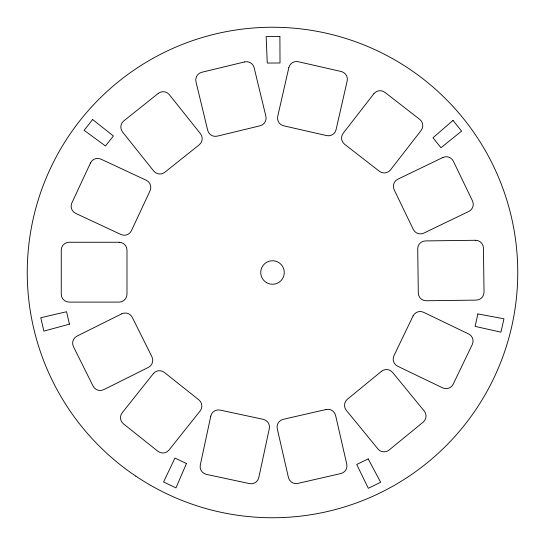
<?xml version="1.0" encoding="UTF-8"?>
<svg xmlns="http://www.w3.org/2000/svg" width="545" height="545" viewBox="0 0 545 545"><rect width="100%" height="100%" fill="white"/><g stroke="black" fill="none" stroke-linecap="round" stroke-linejoin="round"><path stroke-width="0.82" d="M210.786 416.114L200.294 465.035A7.848 7.848 0 0 0 206.323 474.354L249.487 483.606A7.848 7.848 0 0 0 258.807 477.577L269.298 428.663A7.848 7.848 0 0 0 263.269 419.343L220.105 410.085A7.848 7.848 0 0 0 210.786 416.114M477.883 313.94L475.104 326.387L500.95 332.164L503.948 318.757L477.883 313.94M288.836 67.614L277.718 116.392A7.848 7.848 0 0 0 283.625 125.793L326.666 135.603A7.848 7.848 0 0 0 336.067 129.696L347.185 80.912A7.848 7.848 0 0 0 341.272 71.518L298.238 61.708A7.848 7.848 0 0 0 288.836 67.614M186.451 463.543L175.96 487.884L163.561 481.984L174.938 458.066L186.451 463.543M90.511 162.935L71.858 202.944A7.848 7.848 0 0 0 75.653 213.368L120.997 234.514A7.848 7.848 0 0 0 131.427 230.719L150.079 190.709A7.848 7.848 0 0 0 146.285 180.279L100.941 159.133A7.848 7.848 0 0 0 90.511 162.935M413.069 315.95L393.94 355.735A7.848 7.848 0 0 0 397.612 366.213L442.697 387.89A7.848 7.848 0 0 0 453.174 384.218L472.304 344.433A7.848 7.848 0 0 0 468.632 333.962L423.54 312.278A7.848 7.848 0 0 0 413.069 315.95M373.897 93.713L343.207 133.225A7.848 7.848 0 0 0 344.59 144.241L379.449 171.321A7.848 7.848 0 0 0 390.465 169.938L421.156 130.425A7.848 7.848 0 0 0 419.773 119.416L384.906 92.33A7.848 7.848 0 0 0 373.897 93.713M92.623 119.546L84.107 130.316L105.492 145.978L113.401 135.971L92.623 119.546M153.329 373.659L122.169 412.803A7.848 7.848 0 0 0 123.422 423.826L157.961 451.321A7.848 7.848 0 0 0 168.991 450.068L200.151 410.923A7.848 7.848 0 0 0 198.898 399.894L164.358 372.405A7.848 7.848 0 0 0 153.329 373.659M452.997 120.418L432.975 137.783L440.973 147.722L461.608 131.113L452.997 120.418M381.534 371.288L347.383 399.26A7.848 7.848 0 0 0 346.286 410.303L377.985 449.012A7.848 7.848 0 0 0 389.028 450.109L423.179 422.137A7.848 7.848 0 0 0 424.282 411.094L392.577 372.385A7.848 7.848 0 0 0 381.534 371.288M158.275 93.399L123.763 120.929A7.848 7.848 0 0 0 122.523 131.958L153.724 171.069A7.848 7.848 0 0 0 164.754 172.309L199.259 144.786A7.848 7.848 0 0 0 200.499 133.757L169.304 94.639A7.848 7.848 0 0 0 158.275 93.399M121.746 313.818L76.961 336.122A7.848 7.848 0 0 0 73.439 346.647L93.12 386.16A7.848 7.848 0 0 0 103.645 389.689L148.424 367.378A7.848 7.848 0 0 0 151.953 356.852L132.265 317.34A7.848 7.848 0 0 0 121.746 313.818M368.182 458.897L356.723 464.49L368.325 488.3L380.669 482.277L368.182 458.897M442.853 157.505L397.789 179.23A7.848 7.848 0 0 0 394.13 189.708L413.301 229.472A7.848 7.848 0 0 0 423.778 233.137L468.843 211.405A7.848 7.848 0 0 0 472.508 200.928L453.331 161.163A7.848 7.848 0 0 0 442.853 157.505M69.44 324.152L43.866 331.108L40.759 317.728L66.558 311.733L69.44 324.152M244.664 61.905L201.752 72.274A7.848 7.848 0 0 0 195.968 81.743L207.713 130.378A7.848 7.848 0 0 0 217.189 136.161L260.101 125.8A7.848 7.848 0 0 0 265.885 116.323L254.134 67.696A7.848 7.848 0 0 0 244.664 61.905M326.189 409.486L283.162 419.343A7.848 7.848 0 0 0 277.262 428.745L288.434 477.509A7.848 7.848 0 0 0 297.836 483.408L340.863 473.55A7.848 7.848 0 0 0 346.763 464.149L335.591 415.385A7.848 7.848 0 0 0 326.189 409.486M475.492 240.277L425.468 240.917A7.848 7.848 0 0 0 417.722 248.867L418.294 293.012A7.848 7.848 0 0 0 426.238 300.758L476.269 300.111A7.848 7.848 0 0 0 484.015 292.161L483.442 248.023A7.848 7.848 0 0 0 475.492 240.277M279.898 36.501L266.164 36.556L267.261 63.043L280.014 62.988L279.898 36.501M119.137 242.259L69.106 242.259A7.848 7.848 0 0 0 61.258 250.107L61.258 294.252A7.848 7.848 0 0 0 69.106 302.1L119.137 302.1A7.848 7.848 0 0 0 126.985 294.252L126.985 250.107A7.848 7.848 0 0 0 119.137 242.259M266.614 282.692A11.772 11.772 0 0 0 284.272 272.5A11.772 11.772 0 0 0 266.614 262.309A11.772 11.772 0 0 0 266.614 282.692M135.78 476.105A245.25 245.25 0 0 0 517.191 289.095A245.25 245.25 0 0 0 164.529 52.293A245.25 245.25 0 0 0 135.78 476.105"/></g></svg>
